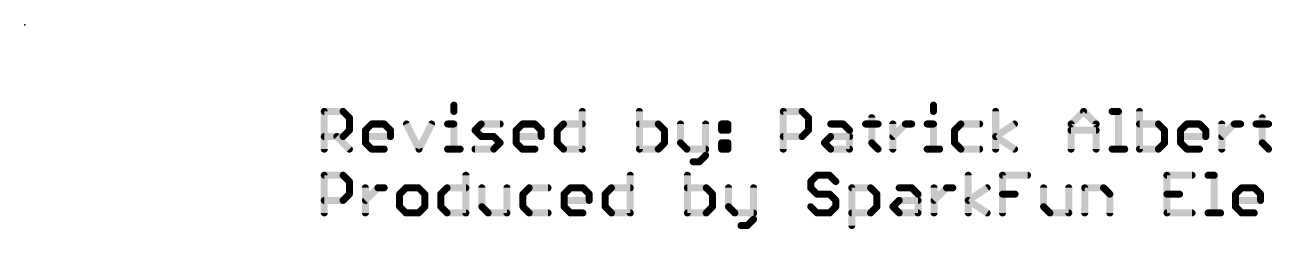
# Model space of a CAD drawing. Extents: x -11.8 to 66.2, y -19.6 to 35.5.
# Drawn here: x -11.78 to 37.89, y -19.55 to -11.43 of the extents above; entities that cross this region are included whole.
import ezdxf

# ---------------------------------------------------------------- set-up
doc = ezdxf.new("R2010")
doc.units = 0
doc.layers.add('23', color=53, linetype='CONTINUOUS')
doc.layers.add('51', color=53, linetype='CONTINUOUS')

msp = doc.modelspace()

# ---------------------------------------------------------------- linework, layer by layer
at = {"layer": '23'}
msp.add_point((-11.7827, -11.43), dxfattribs=at)
at = {"layer": '51', "const_width": 0.2794}
for points in [[(0.1397, -16.3703), (0.1397, -14.8704)], [(0.1397, -14.8704), (0.8896, -14.8704)], [(0.8896, -14.8704), (1.1396, -15.1204)], [(5.3011, -14.6204), (5.3011, -14.8704)], [(10.4168, -14.8704), (10.4168, -16.3703)], [(12.6912, -14.8704), (12.6912, -16.3703)], [(18.4213, -16.3703), (18.4213, -14.8704)], [(18.4213, -14.8704), (19.1712, -14.8704)], [(19.1712, -14.8704), (19.4212, -15.1204)], [(24.4013, -14.6204), (24.4013, -14.8704)], [(26.8799, -16.3703), (26.8799, -14.8704)], [(29.8814, -15.3704), (30.3813, -14.8704)], [(30.3813, -14.8704), (30.8813, -15.3704)], [(31.5185, -14.8704), (31.7685, -14.8704)], [(31.7685, -14.8704), (31.7685, -16.3703)], [(32.61, -14.8704), (32.61, -16.3703)], [(1.1396, -15.1204), (1.1396, -15.6204)], [(1.7769, -15.6204), (2.0268, -15.3704)], [(2.0268, -15.3704), (2.5268, -15.3704)], [(2.5268, -15.3704), (2.7768, -15.6204)], [(3.414, -15.3704), (3.914, -16.3703)], [(3.914, -16.3703), (4.4139, -15.3704)], [(5.0512, -15.3704), (5.3011, -15.3704)], [(5.3011, -15.3704), (5.3011, -16.3703)], [(6.1426, -15.6204), (6.3926, -15.3704)], [(6.3926, -15.3704), (7.1425, -15.3704)], [(7.7798, -15.6204), (8.0297, -15.3704)], [(8.0297, -15.3704), (8.5297, -15.3704)], [(8.5297, -15.3704), (8.7797, -15.6204)], [(9.4169, -15.6204), (9.6669, -15.3704)], [(9.6669, -15.3704), (10.4168, -15.3704)], [(13.4412, -15.3704), (12.6912, -15.3704)], [(13.6912, -15.6204), (13.4412, -15.3704)], [(14.3284, -15.3704), (14.3284, -16.1203)], [(15.3283, -15.3704), (15.3283, -16.6203)], [(15.9655, -15.3704), (16.2155, -15.3704)], [(15.9655, -15.6204), (15.9655, -15.3704)], [(16.2155, -15.3704), (16.2155, -15.6204)], [(19.4212, -15.1204), (19.4212, -15.6204)], [(20.3084, -15.3704), (20.8084, -15.3704)], [(20.8084, -15.3704), (21.0584, -15.6204)], [(21.6956, -15.3704), (22.1956, -15.3704)], [(21.9456, -15.1204), (21.9456, -16.1203)], [(22.787, -16.3703), (22.787, -15.3704)], [(22.787, -15.8703), (23.287, -15.3704)], [(23.287, -15.3704), (23.537, -15.3704)], [(24.1513, -15.3704), (24.4013, -15.3704)], [(24.4013, -15.3704), (24.4013, -16.3703)], [(25.4927, -15.3704), (25.2428, -15.6204)], [(26.2427, -15.3704), (25.4927, -15.3704)], [(26.8799, -15.8703), (27.6299, -15.3704)], [(29.8814, -16.3703), (29.8814, -15.3704)], [(30.8813, -15.3704), (30.8813, -16.3703)], [(33.3599, -15.3704), (32.61, -15.3704)], [(33.6099, -15.6204), (33.3599, -15.3704)], [(34.2471, -15.6204), (34.4971, -15.3704)], [(34.4971, -15.3704), (34.9971, -15.3704)], [(34.9971, -15.3704), (35.247, -15.6204)], [(35.8843, -16.3703), (35.8843, -15.3704)], [(35.8843, -15.8703), (36.3842, -15.3704)], [(36.3842, -15.3704), (36.6342, -15.3704)], [(37.2486, -15.3704), (37.7485, -15.3704)], [(37.4986, -15.1204), (37.4986, -16.1203)], [(0.8896, -15.8703), (0.1397, -15.8703)], [(0.6397, -15.8703), (1.1396, -16.3703)], [(1.1396, -15.6204), (0.8896, -15.8703)], [(1.7769, -16.1203), (1.7769, -15.6204)], [(2.7768, -15.8703), (1.7769, -15.8703)], [(2.7768, -15.6204), (2.7768, -15.8703)], [(6.3926, -15.8703), (6.1426, -15.6204)], [(6.8925, -15.8703), (6.3926, -15.8703)], [(7.1425, -16.1203), (6.8925, -15.8703)], [(7.7798, -16.1203), (7.7798, -15.6204)], [(8.7797, -15.8703), (7.7798, -15.8703)], [(8.7797, -15.6204), (8.7797, -15.8703)], [(9.4169, -16.1203), (9.4169, -15.6204)], [(13.6912, -16.1203), (13.6912, -15.6204)], [(16.2155, -15.6204), (15.9655, -15.6204)], [(19.1712, -15.8703), (18.4213, -15.8703)], [(19.4212, -15.6204), (19.1712, -15.8703)], [(20.0584, -16.1203), (20.3084, -15.8703)], [(20.3084, -15.8703), (21.0584, -15.8703)], [(21.0584, -15.6204), (21.0584, -16.3703)], [(25.2428, -15.6204), (25.2428, -16.1203)], [(27.6299, -16.3703), (26.8799, -15.8703)], [(29.8814, -15.6204), (30.8813, -15.6204)], [(33.6099, -16.1203), (33.6099, -15.6204)], [(34.2471, -16.1203), (34.2471, -15.6204)], [(35.247, -15.8703), (34.2471, -15.8703)], [(35.247, -15.6204), (35.247, -15.8703)], [(2.0268, -16.3703), (1.7769, -16.1203)], [(2.5268, -16.3703), (2.0268, -16.3703)], [(5.0512, -16.3703), (5.5511, -16.3703)], [(6.1426, -16.3703), (6.8925, -16.3703)], [(6.8925, -16.3703), (7.1425, -16.1203)], [(8.0297, -16.3703), (7.7798, -16.1203)], [(8.5297, -16.3703), (8.0297, -16.3703)], [(9.6669, -16.3703), (9.4169, -16.1203)], [(10.4168, -16.3703), (9.6669, -16.3703)], [(12.6912, -16.3703), (13.4412, -16.3703)], [(13.4412, -16.3703), (13.6912, -16.1203)], [(14.3284, -16.1203), (14.5784, -16.3703)], [(14.5784, -16.3703), (15.3283, -16.3703)], [(15.9655, -16.1203), (16.2155, -16.1203)], [(15.9655, -16.3703), (15.9655, -16.1203)], [(16.2155, -16.3703), (15.9655, -16.3703)], [(16.2155, -16.1203), (16.2155, -16.3703)], [(20.3084, -16.3703), (20.0584, -16.1203)], [(21.0584, -16.3703), (20.3084, -16.3703)], [(21.9456, -16.1203), (22.1956, -16.3703)], [(24.1513, -16.3703), (24.6513, -16.3703)], [(25.2428, -16.1203), (25.4927, -16.3703)], [(25.4927, -16.3703), (26.2427, -16.3703)], [(31.5185, -16.3703), (32.0185, -16.3703)], [(32.61, -16.3703), (33.3599, -16.3703)], [(33.3599, -16.3703), (33.6099, -16.1203)], [(34.4971, -16.3703), (34.2471, -16.1203)], [(34.9971, -16.3703), (34.4971, -16.3703)], [(37.4986, -16.1203), (37.7485, -16.3703)], [(15.0783, -16.8703), (14.8283, -16.8703)], [(15.3283, -16.6203), (15.0783, -16.8703)], [(0.1397, -18.9103), (0.1397, -17.4104)], [(0.1397, -17.4104), (0.8896, -17.4104)], [(0.8896, -17.4104), (1.1396, -17.6604)], [(5.7782, -17.4104), (5.7782, -18.9103)], [(12.3269, -17.4104), (12.3269, -18.9103)], [(14.6012, -17.4104), (14.6012, -18.9103)], [(19.7627, -17.4104), (19.5127, -17.6604)], [(20.2627, -17.4104), (19.7627, -17.4104)], [(20.5126, -17.6604), (20.2627, -17.4104)], [(25.7885, -18.9103), (25.7885, -17.4104)], [(27.1528, -18.9103), (27.1528, -17.4104)], [(27.1528, -17.4104), (28.1527, -17.4104)], [(34.7013, -17.4104), (33.7014, -17.4104)], [(33.7014, -17.4104), (33.7014, -18.9103)], [(35.3386, -17.4104), (35.5885, -17.4104)], [(35.5885, -17.4104), (35.5885, -18.9103)], [(1.1396, -17.6604), (1.1396, -18.1604)], [(1.7769, -18.9103), (1.7769, -17.9104)], [(1.7769, -18.4103), (2.2768, -17.9104)], [(2.2768, -17.9104), (2.5268, -17.9104)], [(3.3911, -17.9104), (3.1412, -18.1604)], [(3.8911, -17.9104), (3.3911, -17.9104)], [(4.1411, -18.1604), (3.8911, -17.9104)], [(4.7783, -18.1604), (5.0283, -17.9104)], [(5.0283, -17.9104), (5.7782, -17.9104)], [(6.4155, -17.9104), (6.4155, -18.6603)], [(7.4154, -18.9103), (7.4154, -17.9104)], [(8.3026, -17.9104), (8.0526, -18.1604)], [(9.0525, -17.9104), (8.3026, -17.9104)], [(9.6898, -18.1604), (9.9398, -17.9104)], [(9.9398, -17.9104), (10.4397, -17.9104)], [(10.4397, -17.9104), (10.6897, -18.1604)], [(11.3269, -18.1604), (11.5769, -17.9104)], [(11.5769, -17.9104), (12.3269, -17.9104)], [(15.3512, -17.9104), (14.6012, -17.9104)], [(15.6012, -18.1604), (15.3512, -17.9104)], [(16.2384, -17.9104), (16.2384, -18.6603)], [(17.2383, -17.9104), (17.2383, -19.1603)], [(19.5127, -17.6604), (19.5127, -17.9104)], [(19.5127, -17.9104), (19.7627, -18.1604)], [(21.1499, -19.4103), (21.1499, -17.9104)], [(21.1499, -17.9104), (21.8998, -17.9104)], [(21.8998, -17.9104), (22.1498, -18.1604)], [(23.037, -17.9104), (23.537, -17.9104)], [(23.537, -17.9104), (23.7869, -18.1604)], [(24.4242, -18.9103), (24.4242, -17.9104)], [(24.4242, -18.4103), (24.9241, -17.9104)], [(24.9241, -17.9104), (25.1741, -17.9104)], [(25.7885, -18.4103), (26.5384, -17.9104)], [(28.7899, -17.9104), (28.7899, -18.6603)], [(29.7899, -18.9103), (29.7899, -17.9104)], [(30.4271, -18.9103), (30.4271, -17.9104)], [(30.4271, -17.9104), (31.177, -17.9104)], [(31.177, -17.9104), (31.427, -18.1604)], [(36.43, -18.1604), (36.68, -17.9104)], [(36.68, -17.9104), (37.1799, -17.9104)], [(37.1799, -17.9104), (37.4299, -18.1604)], [(0.8896, -18.4103), (0.1397, -18.4103)], [(1.1396, -18.1604), (0.8896, -18.4103)], [(3.1412, -18.1604), (3.1412, -18.6603)], [(4.1411, -18.6603), (4.1411, -18.1604)], [(4.7783, -18.6603), (4.7783, -18.1604)], [(8.0526, -18.1604), (8.0526, -18.6603)], [(9.6898, -18.6603), (9.6898, -18.1604)], [(10.6897, -18.4103), (9.6898, -18.4103)], [(10.6897, -18.1604), (10.6897, -18.4103)], [(11.3269, -18.6603), (11.3269, -18.1604)], [(15.6012, -18.6603), (15.6012, -18.1604)], [(19.7627, -18.1604), (20.2627, -18.1604)], [(20.2627, -18.1604), (20.5126, -18.4103)], [(20.5126, -18.4103), (20.5126, -18.6603)], [(22.1498, -18.1604), (22.1498, -18.6603)], [(22.787, -18.6603), (23.037, -18.4103)], [(23.037, -18.4103), (23.7869, -18.4103)], [(23.7869, -18.1604), (23.7869, -18.9103)], [(26.5384, -18.9103), (25.7885, -18.4103)], [(27.1528, -18.1604), (27.6527, -18.1604)], [(31.427, -18.1604), (31.427, -18.9103)], [(33.7014, -18.1604), (34.2014, -18.1604)], [(36.43, -18.6603), (36.43, -18.1604)], [(37.4299, -18.4103), (36.43, -18.4103)], [(37.4299, -18.1604), (37.4299, -18.4103)], [(3.1412, -18.6603), (3.3911, -18.9103)], [(3.3911, -18.9103), (3.8911, -18.9103)], [(3.8911, -18.9103), (4.1411, -18.6603)], [(5.0283, -18.9103), (4.7783, -18.6603)], [(5.7782, -18.9103), (5.0283, -18.9103)], [(6.4155, -18.6603), (6.6654, -18.9103)], [(6.6654, -18.9103), (7.4154, -18.9103)], [(8.0526, -18.6603), (8.3026, -18.9103)], [(8.3026, -18.9103), (9.0525, -18.9103)], [(9.9398, -18.9103), (9.6898, -18.6603)], [(10.4397, -18.9103), (9.9398, -18.9103)], [(11.5769, -18.9103), (11.3269, -18.6603)], [(12.3269, -18.9103), (11.5769, -18.9103)], [(14.6012, -18.9103), (15.3512, -18.9103)], [(15.3512, -18.9103), (15.6012, -18.6603)], [(16.2384, -18.6603), (16.4884, -18.9103)], [(16.4884, -18.9103), (17.2383, -18.9103)], [(19.7627, -18.9103), (19.5127, -18.6603)], [(20.2627, -18.9103), (19.7627, -18.9103)], [(20.5126, -18.6603), (20.2627, -18.9103)], [(21.8998, -18.9103), (21.1499, -18.9103)], [(22.1498, -18.6603), (21.8998, -18.9103)], [(23.037, -18.9103), (22.787, -18.6603)], [(23.7869, -18.9103), (23.037, -18.9103)], [(28.7899, -18.6603), (29.0399, -18.9103)], [(29.0399, -18.9103), (29.7899, -18.9103)], [(33.7014, -18.9103), (34.7013, -18.9103)], [(35.3386, -18.9103), (35.8385, -18.9103)], [(36.68, -18.9103), (36.43, -18.6603)], [(37.1799, -18.9103), (36.68, -18.9103)], [(16.9883, -19.4103), (16.7384, -19.4103)], [(17.2383, -19.1603), (16.9883, -19.4103)]]:
    msp.add_lwpolyline(points, dxfattribs=at)
at = {"layer": '51', "const_width": 0.1397}
for points in [[(0.1397, -14.8006, 1), (0.1397, -14.9403)], [(0.2096, -14.8704, 1), (0.0699, -14.8704)], [(0.939, -14.821, 1), (0.8402, -14.9198)], [(0.8896, -14.9403, 1), (0.8896, -14.8006)], [(5.371, -14.6204, 1), (5.2313, -14.6204)], [(5.2313, -14.8704, 1), (5.371, -14.8704)], [(10.4867, -14.8704, 1), (10.347, -14.8704)], [(12.7611, -14.8704, 1), (12.6214, -14.8704)], [(18.4911, -14.8704, 1), (18.3514, -14.8704)], [(18.4213, -14.8006, 1), (18.4213, -14.9403)], [(19.2206, -14.821, 1), (19.1218, -14.9198)], [(19.1712, -14.9403, 1), (19.1712, -14.8006)], [(24.4712, -14.6204, 1), (24.3315, -14.6204)], [(24.3315, -14.8704, 1), (24.4712, -14.8704)], [(26.9498, -14.8704, 1), (26.8101, -14.8704)], [(30.4307, -14.821, 1), (30.3319, -14.9198)], [(30.4307, -14.9198, 1), (30.3319, -14.821)], [(31.5185, -14.8006, 1), (31.5185, -14.9403)], [(31.8384, -14.8704, 1), (31.6987, -14.8704)], [(31.7685, -14.9403, 1), (31.7685, -14.8006)], [(32.6798, -14.8704, 1), (32.5401, -14.8704)], [(1.2095, -15.1204, 1), (1.0698, -15.1204)], [(1.0902, -15.1698, 1), (1.189, -15.071)], [(2.0268, -15.3005, 1), (2.0268, -15.4402)], [(2.0762, -15.4198, 1), (1.9774, -15.321)], [(2.5762, -15.321, 1), (2.4774, -15.4198)], [(2.5268, -15.4402, 1), (2.5268, -15.3005)], [(3.4765, -15.3391, 1), (3.3515, -15.4016)], [(4.4764, -15.4016, 1), (4.3515, -15.3391)], [(5.0512, -15.3005, 1), (5.0512, -15.4402)], [(5.371, -15.3704, 1), (5.2313, -15.3704)], [(5.3011, -15.4402, 1), (5.3011, -15.3005)], [(6.3926, -15.3005, 1), (6.3926, -15.4402)], [(6.442, -15.4198, 1), (6.3432, -15.321)], [(7.1425, -15.4402, 1), (7.1425, -15.3005)], [(8.0297, -15.3005, 1), (8.0297, -15.4402)], [(8.0791, -15.4198, 1), (7.9803, -15.321)], [(8.5791, -15.321, 1), (8.4803, -15.4198)], [(8.5297, -15.4402, 1), (8.5297, -15.3005)], [(9.6669, -15.3005, 1), (9.6669, -15.4402)], [(9.7163, -15.4198, 1), (9.6175, -15.321)], [(10.4168, -15.4402, 1), (10.4168, -15.3005)], [(12.6912, -15.3005, 1), (12.6912, -15.4402)], [(13.4906, -15.321, 1), (13.3918, -15.4198)], [(13.4412, -15.4402, 1), (13.4412, -15.3005)], [(14.3982, -15.3704, 1), (14.2585, -15.3704)], [(15.3982, -15.3704, 1), (15.2585, -15.3704)], [(15.9655, -15.3005, 1), (15.9655, -15.4402)], [(16.0354, -15.3704, 1), (15.8957, -15.3704)], [(16.2854, -15.3704, 1), (16.1457, -15.3704)], [(16.2155, -15.4402, 1), (16.2155, -15.3005)], [(19.491, -15.1204, 1), (19.3513, -15.1204)], [(19.3718, -15.1698, 1), (19.4706, -15.071)], [(20.3084, -15.3005, 1), (20.3084, -15.4402)], [(20.8578, -15.321, 1), (20.759, -15.4198)], [(20.8084, -15.4402, 1), (20.8084, -15.3005)], [(21.6956, -15.3005, 1), (21.6956, -15.4402)], [(22.0154, -15.1204, 1), (21.8757, -15.1204)], [(22.1956, -15.4402, 1), (22.1956, -15.3005)], [(22.8569, -15.3704, 1), (22.7172, -15.3704)], [(23.287, -15.3005, 1), (23.287, -15.4402)], [(23.3364, -15.4198, 1), (23.2376, -15.321)], [(23.537, -15.4402, 1), (23.537, -15.3005)], [(24.1513, -15.3005, 1), (24.1513, -15.4402)], [(24.4712, -15.3704, 1), (24.3315, -15.3704)], [(24.4013, -15.4402, 1), (24.4013, -15.3005)], [(25.4927, -15.3005, 1), (25.4927, -15.4402)], [(25.5421, -15.4198, 1), (25.4433, -15.321)], [(26.2427, -15.4402, 1), (26.2427, -15.3005)], [(27.6686, -15.4285, 1), (27.5911, -15.3123)], [(29.9512, -15.3704, 1), (29.8115, -15.3704)], [(29.832, -15.321, 1), (29.9308, -15.4198)], [(30.9511, -15.3704, 1), (30.8114, -15.3704)], [(30.8319, -15.4198, 1), (30.9307, -15.321)], [(32.61, -15.3005, 1), (32.61, -15.4402)], [(33.4093, -15.321, 1), (33.3105, -15.4198)], [(33.3599, -15.4402, 1), (33.3599, -15.3005)], [(34.4971, -15.3005, 1), (34.4971, -15.4402)], [(34.5465, -15.4198, 1), (34.4477, -15.321)], [(35.0465, -15.321, 1), (34.9477, -15.4198)], [(34.9971, -15.4402, 1), (34.9971, -15.3005)], [(35.9541, -15.3704, 1), (35.8144, -15.3704)], [(36.3842, -15.3005, 1), (36.3842, -15.4402)], [(36.4336, -15.4198, 1), (36.3348, -15.321)], [(36.6342, -15.4402, 1), (36.6342, -15.3005)], [(37.2486, -15.3005, 1), (37.2486, -15.4402)], [(37.5684, -15.1204, 1), (37.4287, -15.1204)], [(37.7485, -15.4402, 1), (37.7485, -15.3005)], [(0.1397, -15.8005, 1), (0.1397, -15.9402)], [(0.6891, -15.8209, 1), (0.5903, -15.9197)], [(0.8402, -15.8209, 1), (0.939, -15.9197)], [(0.8896, -15.9402, 1), (0.8896, -15.8005)], [(1.0698, -15.6204, 1), (1.2095, -15.6204)], [(1.189, -15.6698, 1), (1.0902, -15.571)], [(1.8467, -15.6204, 1), (1.707, -15.6204)], [(1.7275, -15.571, 1), (1.8262, -15.6698)], [(1.7769, -15.8005, 1), (1.7769, -15.9402)], [(2.8466, -15.6204, 1), (2.7069, -15.6204)], [(2.7069, -15.8703, 1), (2.8466, -15.8703)], [(2.7274, -15.6698, 1), (2.8262, -15.571)], [(2.7768, -15.9402, 1), (2.7768, -15.8005)], [(6.192, -15.571, 1), (6.0932, -15.6698)], [(6.0932, -15.571, 1), (6.192, -15.6698)], [(6.3926, -15.8005, 1), (6.3926, -15.9402)], [(6.3432, -15.9197, 1), (6.442, -15.8209)], [(6.9419, -15.8209, 1), (6.8432, -15.9197)], [(6.8925, -15.9402, 1), (6.8925, -15.8005)], [(7.8496, -15.6204, 1), (7.7099, -15.6204)], [(7.7304, -15.571, 1), (7.8292, -15.6698)], [(7.7798, -15.8005, 1), (7.7798, -15.9402)], [(8.8495, -15.6204, 1), (8.7098, -15.6204)], [(8.7098, -15.8703, 1), (8.8495, -15.8703)], [(8.7303, -15.6698, 1), (8.8291, -15.571)], [(8.7797, -15.9402, 1), (8.7797, -15.8005)], [(9.4868, -15.6204, 1), (9.3471, -15.6204)], [(9.3675, -15.571, 1), (9.4663, -15.6698)], [(13.761, -15.6204, 1), (13.6213, -15.6204)], [(13.6418, -15.6698, 1), (13.7405, -15.571)], [(15.9655, -15.5505, 1), (15.9655, -15.6902)], [(15.8957, -15.6204, 1), (16.0354, -15.6204)], [(16.1457, -15.6204, 1), (16.2854, -15.6204)], [(16.2155, -15.6902, 1), (16.2155, -15.5505)], [(18.4213, -15.8005, 1), (18.4213, -15.9402)], [(19.1218, -15.8209, 1), (19.2206, -15.9197)], [(19.1712, -15.9402, 1), (19.1712, -15.8005)], [(19.3513, -15.6204, 1), (19.491, -15.6204)], [(19.4706, -15.6698, 1), (19.3718, -15.571)], [(20.3084, -15.8005, 1), (20.3084, -15.9402)], [(20.3578, -15.9197, 1), (20.259, -15.8209)], [(21.1282, -15.6204, 1), (20.9885, -15.6204)], [(21.009, -15.6698, 1), (21.1077, -15.571)], [(21.0584, -15.9402, 1), (21.0584, -15.8005)], [(22.7376, -15.8209, 1), (22.8364, -15.9197)], [(25.3126, -15.6204, 1), (25.1729, -15.6204)], [(25.1934, -15.571, 1), (25.2922, -15.6698)], [(26.9187, -15.8122, 1), (26.8412, -15.9285)], [(26.8412, -15.8122, 1), (26.9187, -15.9285)], [(29.8814, -15.5505, 1), (29.8814, -15.6902)], [(30.8813, -15.6902, 1), (30.8813, -15.5505)], [(33.6797, -15.6204, 1), (33.54, -15.6204)], [(33.5605, -15.6698, 1), (33.6593, -15.571)], [(34.1977, -15.571, 1), (34.2965, -15.6698)], [(34.2471, -15.8005, 1), (34.2471, -15.9402)], [(34.317, -15.6204, 1), (34.1773, -15.6204)], [(35.3169, -15.6204, 1), (35.1772, -15.6204)], [(35.1772, -15.8703, 1), (35.3169, -15.8703)], [(35.1976, -15.6698, 1), (35.2964, -15.571)], [(35.247, -15.9402, 1), (35.247, -15.8005)], [(35.8349, -15.8209, 1), (35.9337, -15.9197)], [(0.0699, -16.3703, 1), (0.2096, -16.3703)], [(1.0902, -16.4197, 1), (1.189, -16.3209)], [(1.8262, -16.0709, 1), (1.7275, -16.1697)], [(1.707, -16.1203, 1), (1.8467, -16.1203)], [(2.0268, -16.3005, 1), (2.0268, -16.4401)], [(1.9774, -16.4197, 1), (2.0762, -16.3209)], [(2.5268, -16.4401, 1), (2.5268, -16.3005)], [(3.8515, -16.3391, 1), (3.9764, -16.4015)], [(3.8515, -16.4015, 1), (3.9764, -16.3391)], [(5.0512, -16.3005, 1), (5.0512, -16.4401)], [(5.2313, -16.3703, 1), (5.371, -16.3703)], [(5.5511, -16.4401, 1), (5.5511, -16.3005)], [(6.1426, -16.3005, 1), (6.1426, -16.4401)], [(6.8432, -16.3209, 1), (6.9419, -16.4197)], [(6.8925, -16.4401, 1), (6.8925, -16.3005)], [(7.1919, -16.1697, 1), (7.0931, -16.0709)], [(7.0931, -16.1697, 1), (7.1919, -16.0709)], [(7.8292, -16.0709, 1), (7.7304, -16.1697)], [(7.7099, -16.1203, 1), (7.8496, -16.1203)], [(8.0297, -16.3005, 1), (8.0297, -16.4401)], [(7.9803, -16.4197, 1), (8.0791, -16.3209)], [(8.5297, -16.4401, 1), (8.5297, -16.3005)], [(9.4663, -16.0709, 1), (9.3675, -16.1697)], [(9.3471, -16.1203, 1), (9.4868, -16.1203)], [(9.6669, -16.3005, 1), (9.6669, -16.4401)], [(9.6175, -16.4197, 1), (9.7163, -16.3209)], [(10.347, -16.3703, 1), (10.4867, -16.3703)], [(10.4168, -16.4401, 1), (10.4168, -16.3005)], [(12.6912, -16.3005, 1), (12.6912, -16.4401)], [(12.6214, -16.3703, 1), (12.7611, -16.3703)], [(13.3918, -16.3209, 1), (13.4906, -16.4197)], [(13.4412, -16.4401, 1), (13.4412, -16.3005)], [(13.6213, -16.1203, 1), (13.761, -16.1203)], [(13.7405, -16.1697, 1), (13.6418, -16.0709)], [(14.3778, -16.0709, 1), (14.279, -16.1697)], [(14.2585, -16.1203, 1), (14.3982, -16.1203)], [(14.5784, -16.3005, 1), (14.5784, -16.4401)], [(14.529, -16.4197, 1), (14.6278, -16.3209)], [(15.3283, -16.4401, 1), (15.3283, -16.3005)], [(15.9655, -16.0505, 1), (15.9655, -16.1902)], [(15.9655, -16.3005, 1), (15.9655, -16.4401)], [(16.0354, -16.1203, 1), (15.8957, -16.1203)], [(15.8957, -16.3703, 1), (16.0354, -16.3703)], [(16.2854, -16.1203, 1), (16.1457, -16.1203)], [(16.1457, -16.3703, 1), (16.2854, -16.3703)], [(16.2155, -16.1902, 1), (16.2155, -16.0505)], [(16.2155, -16.4401, 1), (16.2155, -16.3005)], [(18.3514, -16.3703, 1), (18.4911, -16.3703)], [(20.1078, -16.0709, 1), (20.009, -16.1697)], [(20.009, -16.0709, 1), (20.1078, -16.1697)], [(20.3084, -16.3005, 1), (20.3084, -16.4401)], [(20.259, -16.4197, 1), (20.3578, -16.3209)], [(20.9885, -16.3703, 1), (21.1282, -16.3703)], [(21.0584, -16.4401, 1), (21.0584, -16.3005)], [(21.8757, -16.1203, 1), (22.0154, -16.1203)], [(21.995, -16.0709, 1), (21.8962, -16.1697)], [(22.1462, -16.4197, 1), (22.2449, -16.3209)], [(22.7172, -16.3703, 1), (22.8569, -16.3703)], [(24.1513, -16.3005, 1), (24.1513, -16.4401)], [(24.3315, -16.3703, 1), (24.4712, -16.3703)], [(24.6513, -16.4401, 1), (24.6513, -16.3005)], [(25.1729, -16.1203, 1), (25.3126, -16.1203)], [(25.2922, -16.0709, 1), (25.1934, -16.1697)], [(25.4927, -16.3005, 1), (25.4927, -16.4401)], [(25.4433, -16.4197, 1), (25.5421, -16.3209)], [(26.2427, -16.4401, 1), (26.2427, -16.3005)], [(26.8101, -16.3703, 1), (26.9498, -16.3703)], [(27.5911, -16.4284, 1), (27.6686, -16.3122)], [(29.8115, -16.3703, 1), (29.9512, -16.3703)], [(30.8114, -16.3703, 1), (30.9511, -16.3703)], [(31.5185, -16.3005, 1), (31.5185, -16.4401)], [(31.6987, -16.3703, 1), (31.8384, -16.3703)], [(32.0185, -16.4401, 1), (32.0185, -16.3005)], [(32.5401, -16.3703, 1), (32.6798, -16.3703)], [(32.61, -16.3005, 1), (32.61, -16.4401)], [(33.3105, -16.3209, 1), (33.4093, -16.4197)], [(33.3599, -16.4401, 1), (33.3599, -16.3005)], [(33.54, -16.1203, 1), (33.6797, -16.1203)], [(33.6593, -16.1697, 1), (33.5605, -16.0709)], [(34.2965, -16.0709, 1), (34.1977, -16.1697)], [(34.1773, -16.1203, 1), (34.317, -16.1203)], [(34.4971, -16.3005, 1), (34.4971, -16.4401)], [(34.4477, -16.4197, 1), (34.5465, -16.3209)], [(34.9971, -16.4401, 1), (34.9971, -16.3005)], [(35.8144, -16.3703, 1), (35.9541, -16.3703)], [(37.4287, -16.1203, 1), (37.5684, -16.1203)], [(37.5479, -16.0709, 1), (37.4492, -16.1697)], [(37.6991, -16.4197, 1), (37.7979, -16.3209)], [(14.8283, -16.8004, 1), (14.8283, -16.9401)], [(15.0289, -16.8209, 1), (15.1277, -16.9197)], [(15.0783, -16.9401, 1), (15.0783, -16.8004)], [(15.2585, -16.6203, 1), (15.3982, -16.6203)], [(15.3777, -16.6697, 1), (15.2789, -16.5709)], [(0.1397, -17.3406, 1), (0.1397, -17.4803)], [(0.2096, -17.4104, 1), (0.0699, -17.4104)], [(0.939, -17.361, 1), (0.8402, -17.4598)], [(0.8896, -17.4803, 1), (0.8896, -17.3406)], [(5.8481, -17.4104, 1), (5.7084, -17.4104)], [(12.3967, -17.4104, 1), (12.257, -17.4104)], [(14.6711, -17.4104, 1), (14.5314, -17.4104)], [(19.7627, -17.3406, 1), (19.7627, -17.4803)], [(19.8121, -17.4598, 1), (19.7133, -17.361)], [(20.312, -17.361, 1), (20.2133, -17.4598)], [(20.2627, -17.4803, 1), (20.2627, -17.3406)], [(25.8583, -17.4104, 1), (25.7186, -17.4104)], [(27.2226, -17.4104, 1), (27.0829, -17.4104)], [(27.1528, -17.3406, 1), (27.1528, -17.4803)], [(28.1527, -17.4803, 1), (28.1527, -17.3406)], [(33.7014, -17.3406, 1), (33.7014, -17.4803)], [(33.7713, -17.4104, 1), (33.6316, -17.4104)], [(34.7013, -17.4803, 1), (34.7013, -17.3406)], [(35.3386, -17.3406, 1), (35.3386, -17.4803)], [(35.6584, -17.4104, 1), (35.5187, -17.4104)], [(35.5885, -17.4803, 1), (35.5885, -17.3406)], [(1.2095, -17.6604, 1), (1.0698, -17.6604)], [(1.0902, -17.7098, 1), (1.189, -17.611)], [(1.8467, -17.9104, 1), (1.707, -17.9104)], [(2.2768, -17.8405, 1), (2.2768, -17.9802)], [(2.3262, -17.9598, 1), (2.2274, -17.861)], [(2.5268, -17.9802, 1), (2.5268, -17.8405)], [(3.3911, -17.8405, 1), (3.3911, -17.9802)], [(3.4405, -17.9598, 1), (3.3417, -17.861)], [(3.9405, -17.861, 1), (3.8417, -17.9598)], [(3.8911, -17.9802, 1), (3.8911, -17.8405)], [(5.0283, -17.8405, 1), (5.0283, -17.9802)], [(5.0777, -17.9598, 1), (4.9789, -17.861)], [(5.7782, -17.9802, 1), (5.7782, -17.8405)], [(6.4853, -17.9104, 1), (6.3456, -17.9104)], [(7.4852, -17.9104, 1), (7.3455, -17.9104)], [(8.3026, -17.8405, 1), (8.3026, -17.9802)], [(8.352, -17.9598, 1), (8.2532, -17.861)], [(9.0525, -17.9802, 1), (9.0525, -17.8405)], [(9.9398, -17.8405, 1), (9.9398, -17.9802)], [(9.9891, -17.9598, 1), (9.8904, -17.861)], [(10.4891, -17.861, 1), (10.3903, -17.9598)], [(10.4397, -17.9802, 1), (10.4397, -17.8405)], [(11.5769, -17.8405, 1), (11.5769, -17.9802)], [(11.6263, -17.9598, 1), (11.5275, -17.861)], [(12.3269, -17.9802, 1), (12.3269, -17.8405)], [(14.6012, -17.8405, 1), (14.6012, -17.9802)], [(15.4006, -17.861, 1), (15.3018, -17.9598)], [(15.3512, -17.9802, 1), (15.3512, -17.8405)], [(16.3083, -17.9104, 1), (16.1686, -17.9104)], [(17.3082, -17.9104, 1), (17.1685, -17.9104)], [(19.4633, -17.611, 1), (19.5621, -17.7098)], [(19.5621, -17.861, 1), (19.4633, -17.9598)], [(19.5826, -17.6604, 1), (19.4429, -17.6604)], [(19.4429, -17.9104, 1), (19.5826, -17.9104)], [(20.4632, -17.7098, 1), (20.562, -17.611)], [(21.2197, -17.9104, 1), (21.08, -17.9104)], [(21.1499, -17.8405, 1), (21.1499, -17.9802)], [(21.9492, -17.861, 1), (21.8504, -17.9598)], [(21.8998, -17.9802, 1), (21.8998, -17.8405)], [(23.037, -17.8405, 1), (23.037, -17.9802)], [(23.5864, -17.861, 1), (23.4876, -17.9598)], [(23.537, -17.9802, 1), (23.537, -17.8405)], [(24.494, -17.9104, 1), (24.3543, -17.9104)], [(24.9241, -17.8405, 1), (24.9241, -17.9802)], [(24.9735, -17.9598, 1), (24.8748, -17.861)], [(25.1741, -17.9802, 1), (25.1741, -17.8405)], [(26.5772, -17.9685, 1), (26.4997, -17.8523)], [(28.8598, -17.9104, 1), (28.7201, -17.9104)], [(29.8597, -17.9104, 1), (29.72, -17.9104)], [(30.4969, -17.9104, 1), (30.3572, -17.9104)], [(30.4271, -17.8405, 1), (30.4271, -17.9802)], [(31.2264, -17.861, 1), (31.1276, -17.9598)], [(31.177, -17.9802, 1), (31.177, -17.8405)], [(36.68, -17.8405, 1), (36.68, -17.9802)], [(36.7294, -17.9598, 1), (36.6306, -17.861)], [(37.2293, -17.861, 1), (37.1305, -17.9598)], [(37.1799, -17.9802, 1), (37.1799, -17.8405)], [(0.1397, -18.3405, 1), (0.1397, -18.4802)], [(0.8402, -18.3609, 1), (0.939, -18.4597)], [(0.8896, -18.4802, 1), (0.8896, -18.3405)], [(1.0698, -18.1604, 1), (1.2095, -18.1604)], [(1.189, -18.2098, 1), (1.0902, -18.111)], [(1.7275, -18.3609, 1), (1.8262, -18.4597)], [(3.211, -18.1604, 1), (3.0713, -18.1604)], [(3.0918, -18.111, 1), (3.1905, -18.2098)], [(4.2109, -18.1604, 1), (4.0712, -18.1604)], [(4.0917, -18.2098, 1), (4.1905, -18.111)], [(4.8482, -18.1604, 1), (4.7085, -18.1604)], [(4.7289, -18.111, 1), (4.8277, -18.2098)], [(8.1225, -18.1604, 1), (7.9828, -18.1604)], [(8.0032, -18.111, 1), (8.102, -18.2098)], [(9.7596, -18.1604, 1), (9.6199, -18.1604)], [(9.6404, -18.111, 1), (9.7392, -18.2098)], [(9.6898, -18.3405, 1), (9.6898, -18.4802)], [(10.7595, -18.1604, 1), (10.6198, -18.1604)], [(10.6198, -18.4103, 1), (10.7595, -18.4103)], [(10.6403, -18.2098, 1), (10.7391, -18.111)], [(10.6897, -18.4802, 1), (10.6897, -18.3405)], [(11.3968, -18.1604, 1), (11.2571, -18.1604)], [(11.2775, -18.111, 1), (11.3763, -18.2098)], [(15.671, -18.1604, 1), (15.5313, -18.1604)], [(15.5518, -18.2098, 1), (15.6506, -18.111)], [(19.7627, -18.0905, 1), (19.7627, -18.2302)], [(19.7133, -18.2098, 1), (19.8121, -18.111)], [(20.312, -18.111, 1), (20.2133, -18.2098)], [(20.2627, -18.2302, 1), (20.2627, -18.0905)], [(20.5825, -18.4103, 1), (20.4428, -18.4103)], [(20.4632, -18.4597, 1), (20.562, -18.3609)], [(22.2196, -18.1604, 1), (22.0799, -18.1604)], [(22.1004, -18.2098, 1), (22.1992, -18.111)], [(23.037, -18.3405, 1), (23.037, -18.4802)], [(23.0864, -18.4597, 1), (22.9876, -18.3609)], [(23.8568, -18.1604, 1), (23.7171, -18.1604)], [(23.7376, -18.2098, 1), (23.8363, -18.111)], [(23.7869, -18.4802, 1), (23.7869, -18.3405)], [(24.3748, -18.3609, 1), (24.4736, -18.4597)], [(25.8272, -18.3522, 1), (25.7497, -18.4685)], [(25.7497, -18.3522, 1), (25.8272, -18.4685)], [(27.1528, -18.0905, 1), (27.1528, -18.2302)], [(27.6527, -18.2302, 1), (27.6527, -18.0905)], [(31.4969, -18.1604, 1), (31.3572, -18.1604)], [(31.3776, -18.2098, 1), (31.4764, -18.111)], [(33.7014, -18.0905, 1), (33.7014, -18.2302)], [(34.2014, -18.2302, 1), (34.2014, -18.0905)], [(36.4998, -18.1604, 1), (36.3601, -18.1604)], [(36.3806, -18.111, 1), (36.4794, -18.2098)], [(36.43, -18.3405, 1), (36.43, -18.4802)], [(37.4998, -18.1604, 1), (37.3601, -18.1604)], [(37.3601, -18.4103, 1), (37.4998, -18.4103)], [(37.3805, -18.2098, 1), (37.4793, -18.111)], [(37.4299, -18.4802, 1), (37.4299, -18.3405)], [(0.0699, -18.9103, 1), (0.2096, -18.9103)], [(1.707, -18.9103, 1), (1.8467, -18.9103)], [(3.0713, -18.6603, 1), (3.211, -18.6603)], [(3.1905, -18.6109, 1), (3.0918, -18.7097)], [(3.3911, -18.8405, 1), (3.3911, -18.9801)], [(3.3417, -18.9597, 1), (3.4405, -18.8609)], [(3.8417, -18.8609, 1), (3.9405, -18.9597)], [(3.8911, -18.9801, 1), (3.8911, -18.8405)], [(4.0712, -18.6603, 1), (4.2109, -18.6603)], [(4.1905, -18.7097, 1), (4.0917, -18.6109)], [(4.8277, -18.6109, 1), (4.7289, -18.7097)], [(4.7085, -18.6603, 1), (4.8482, -18.6603)], [(5.0283, -18.8405, 1), (5.0283, -18.9801)], [(4.9789, -18.9597, 1), (5.0777, -18.8609)], [(5.7084, -18.9103, 1), (5.8481, -18.9103)], [(5.7782, -18.9801, 1), (5.7782, -18.8405)], [(6.4649, -18.6109, 1), (6.3661, -18.7097)], [(6.3456, -18.6603, 1), (6.4853, -18.6603)], [(6.6654, -18.8405, 1), (6.6654, -18.9801)], [(6.6161, -18.9597, 1), (6.7148, -18.8609)], [(7.3455, -18.9103, 1), (7.4852, -18.9103)], [(7.4154, -18.9801, 1), (7.4154, -18.8405)], [(8.102, -18.6109, 1), (8.0032, -18.7097)], [(7.9828, -18.6603, 1), (8.1225, -18.6603)], [(8.3026, -18.8405, 1), (8.3026, -18.9801)], [(8.2532, -18.9597, 1), (8.352, -18.8609)], [(9.0525, -18.9801, 1), (9.0525, -18.8405)], [(9.6199, -18.6603, 1), (9.7596, -18.6603)], [(9.7392, -18.6109, 1), (9.6404, -18.7097)], [(9.9398, -18.8405, 1), (9.9398, -18.9801)], [(9.8904, -18.9597, 1), (9.9891, -18.8609)], [(10.4397, -18.9801, 1), (10.4397, -18.8405)], [(11.3763, -18.6109, 1), (11.2775, -18.7097)], [(11.2571, -18.6603, 1), (11.3968, -18.6603)], [(11.5769, -18.8405, 1), (11.5769, -18.9801)], [(11.5275, -18.9597, 1), (11.6263, -18.8609)], [(12.257, -18.9103, 1), (12.3967, -18.9103)], [(12.3269, -18.9801, 1), (12.3269, -18.8405)], [(14.6012, -18.8405, 1), (14.6012, -18.9801)], [(14.5314, -18.9103, 1), (14.6711, -18.9103)], [(15.3018, -18.8609, 1), (15.4006, -18.9597)], [(15.3512, -18.9801, 1), (15.3512, -18.8405)], [(15.5313, -18.6603, 1), (15.671, -18.6603)], [(15.6506, -18.7097, 1), (15.5518, -18.6109)], [(16.2878, -18.6109, 1), (16.189, -18.7097)], [(16.1686, -18.6603, 1), (16.3083, -18.6603)], [(16.4884, -18.8405, 1), (16.4884, -18.9801)], [(16.439, -18.9597, 1), (16.5378, -18.8609)], [(17.2383, -18.9801, 1), (17.2383, -18.8405)], [(19.5621, -18.6109, 1), (19.4633, -18.7097)], [(19.7627, -18.8405, 1), (19.7627, -18.9801)], [(19.7133, -18.9597, 1), (19.8121, -18.8609)], [(20.2133, -18.8609, 1), (20.312, -18.9597)], [(20.2627, -18.9801, 1), (20.2627, -18.8405)], [(20.4428, -18.6603, 1), (20.5825, -18.6603)], [(20.562, -18.7097, 1), (20.4632, -18.6109)], [(21.1499, -18.8405, 1), (21.1499, -18.9801)], [(21.8504, -18.8609, 1), (21.9492, -18.9597)], [(21.8998, -18.9801, 1), (21.8998, -18.8405)], [(22.0799, -18.6603, 1), (22.2196, -18.6603)], [(22.1992, -18.7097, 1), (22.1004, -18.6109)], [(22.8364, -18.6109, 1), (22.7376, -18.7097)], [(22.7376, -18.6109, 1), (22.8364, -18.7097)], [(23.037, -18.8405, 1), (23.037, -18.9801)], [(22.9876, -18.9597, 1), (23.0864, -18.8609)], [(23.7171, -18.9103, 1), (23.8568, -18.9103)], [(23.7869, -18.9801, 1), (23.7869, -18.8405)], [(24.3543, -18.9103, 1), (24.494, -18.9103)], [(25.7186, -18.9103, 1), (25.8583, -18.9103)], [(26.4997, -18.9684, 1), (26.5772, -18.8522)], [(27.0829, -18.9103, 1), (27.2226, -18.9103)], [(28.8393, -18.6109, 1), (28.7405, -18.7097)], [(28.7201, -18.6603, 1), (28.8598, -18.6603)], [(29.0399, -18.8405, 1), (29.0399, -18.9801)], [(28.9905, -18.9597, 1), (29.0893, -18.8609)], [(29.72, -18.9103, 1), (29.8597, -18.9103)], [(29.7899, -18.9801, 1), (29.7899, -18.8405)], [(30.3572, -18.9103, 1), (30.4969, -18.9103)], [(31.3572, -18.9103, 1), (31.4969, -18.9103)], [(33.7014, -18.8405, 1), (33.7014, -18.9801)], [(33.6316, -18.9103, 1), (33.7713, -18.9103)], [(34.7013, -18.9801, 1), (34.7013, -18.8405)], [(35.3386, -18.8405, 1), (35.3386, -18.9801)], [(35.5187, -18.9103, 1), (35.6584, -18.9103)], [(35.8385, -18.9801, 1), (35.8385, -18.8405)], [(36.4794, -18.6109, 1), (36.3806, -18.7097)], [(36.3601, -18.6603, 1), (36.4998, -18.6603)], [(36.68, -18.8405, 1), (36.68, -18.9801)], [(36.6306, -18.9597, 1), (36.7294, -18.8609)], [(37.1799, -18.9801, 1), (37.1799, -18.8405)], [(16.7384, -19.3404, 1), (16.7384, -19.4801)], [(16.939, -19.3609, 1), (17.0377, -19.4597)], [(16.9883, -19.4801, 1), (16.9883, -19.3404)], [(17.1685, -19.1603, 1), (17.3082, -19.1603)], [(17.2877, -19.2097, 1), (17.1889, -19.1109)], [(21.08, -19.4103, 1), (21.2197, -19.4103)]]:
    msp.add_lwpolyline(points, format="xyb", dxfattribs=at)

doc.saveas('drawing.dxf')
